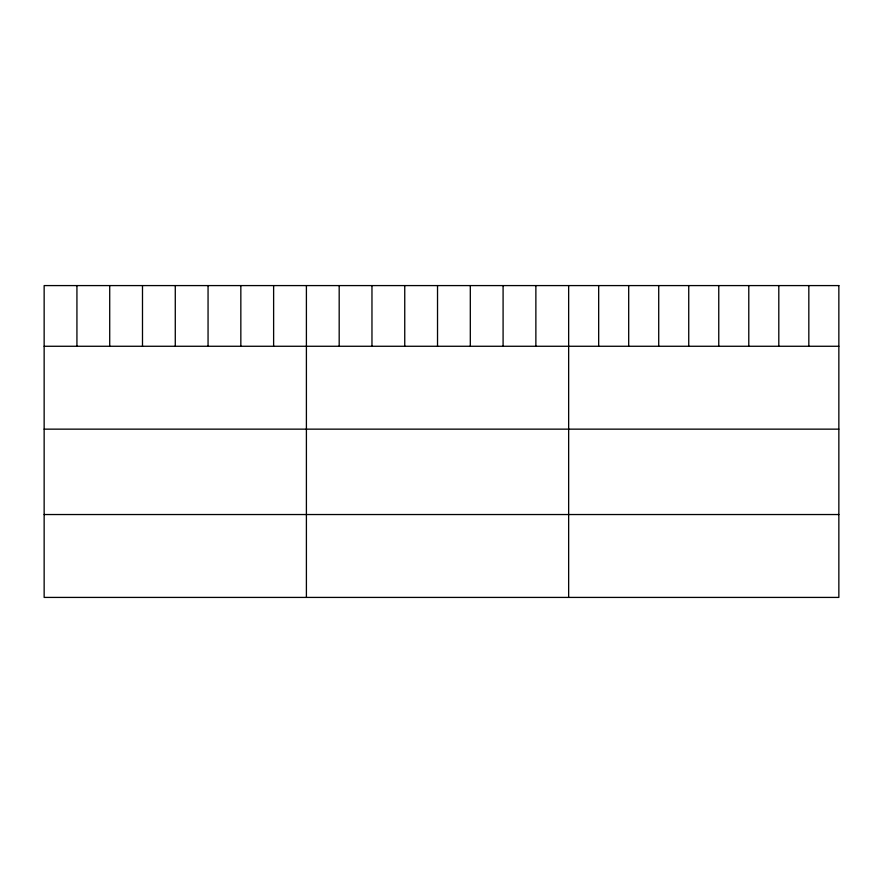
<?xml version="1.0" encoding="UTF-8"?>
<svg xmlns="http://www.w3.org/2000/svg" width="883" height="883" viewBox="0 0 883 883"><rect width="100%" height="100%" fill="white"/><g stroke="black" fill="none" stroke-linecap="round" stroke-linejoin="round"><path stroke-width="1.32" d="M44.15 346.268L838.85 346.268M44.15 429.149L838.85 429.149M44.15 514.535L838.85 514.535M808.828 285.584L808.828 346.268M778.806 285.584L778.806 346.268M748.784 285.584L748.784 346.268M718.762 285.584L718.762 346.268M688.74 285.584L688.74 346.268M658.718 285.584L658.718 346.268M628.696 285.584L628.696 346.268M598.674 285.584L598.674 346.268M568.652 285.584L568.652 597.416M535.871 285.584L535.871 346.268M503.089 285.584L503.089 346.268M470.308 285.584L470.308 346.268M437.526 285.584L437.526 346.268M404.745 285.584L404.745 346.268M371.964 285.584L371.964 346.268M339.182 285.584L339.182 346.268M306.401 285.584L306.401 597.416M273.62 285.584L273.62 346.268M240.838 285.584L240.838 346.268M208.057 285.584L208.057 346.268M175.276 285.584L175.276 346.268M142.494 285.584L142.494 346.268M109.713 285.584L109.713 346.268M76.931 285.584L76.931 346.268M838.85 285.584L44.15 285.584L44.15 597.416L838.85 597.416L838.85 285.584"/></g></svg>
